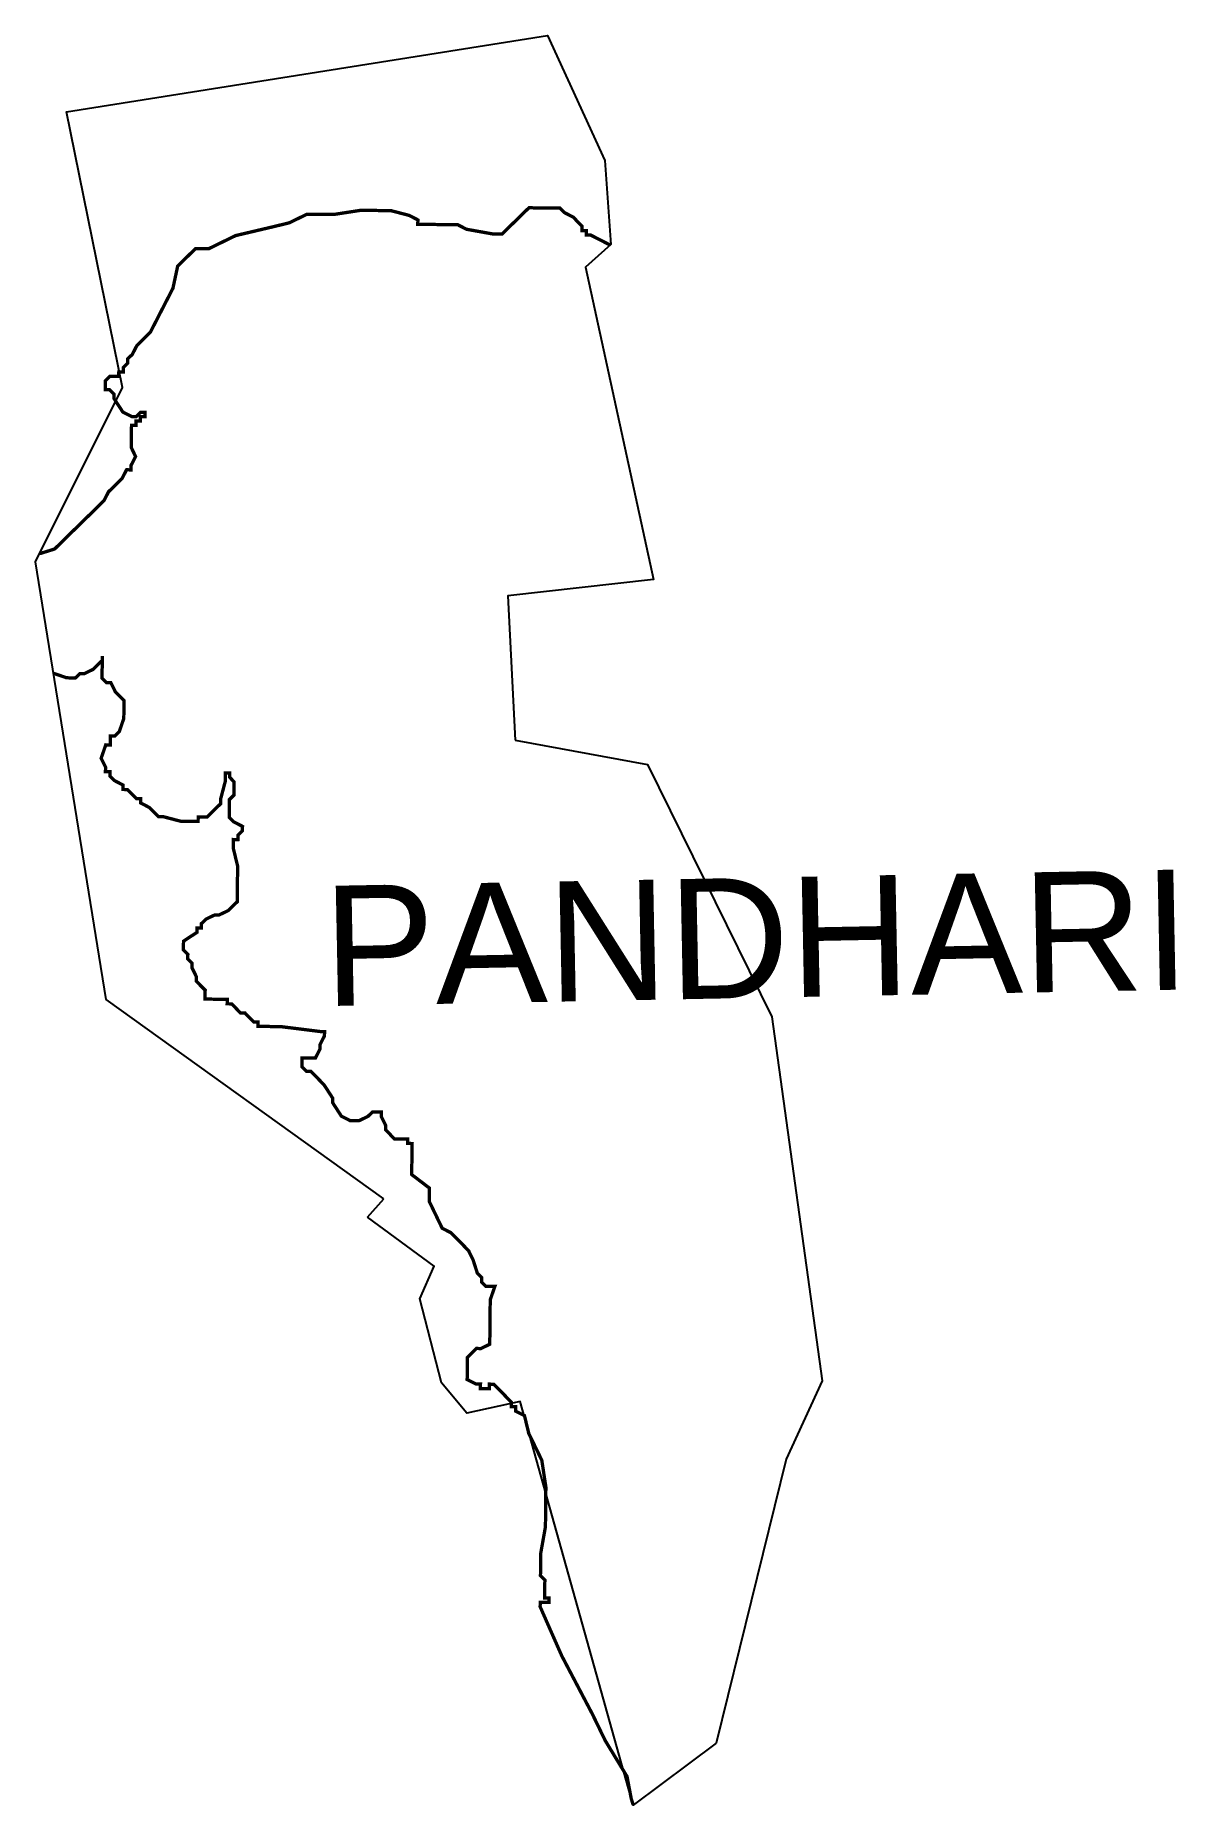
# Model space of a CAD drawing. Header units: metres. Extents: x 297398 to 298430, y 1972227 to 1973830.
import ezdxf

# ---------------------------------------------------------------- set-up
doc = ezdxf.new("R2010")
doc.units = ezdxf.units.M
for name, color, linetype in [('HAZARDS LINE', 1, 'Continuous'), ('village', 3, 'Continuous'), ('VILLAGE NAME', 250, 'Continuous')]:
    doc.layers.add(name, color=color, linetype=linetype)
doc.styles.get("Standard").update_dxf_attribs({"font": 'simplex.shx'})

msp = doc.modelspace()

# ---------------------------------------------------------------- linework, layer by layer
at = {"layer": 'HAZARDS LINE', "lineweight": 18}
for points in [[(297401.7, 1973361.7, 3.01, 3.01, 0), (297403.1, 1973361.7, 3.01, 3.01, 0), (297415.2, 1973365.5, 3.01, 3.01, 0), (297427.4, 1973377.5, 3.01, 3.01, 0), (297443.7, 1973393.4, 3.01, 3.01, 0), (297459.9, 1973409.3, 3.01, 3.01, 0), (297464, 1973417.3, 3.01, 3.01, 0), (297476.2, 1973429.2, 3.01, 3.01, 0), (297480.3, 1973437.2, 3.01, 3.01, 0), (297484.3, 1973437.1, 3.01, 3.01, 0), (297484.4, 1973441.2, 3.01, 3.01, 0), (297488.5, 1973449.2, 3.01, 3.01, 0), (297484.6, 1973457.2, 3.01, 3.01, 0), (297484.6, 1973461.3, 3.01, 3.01, 0), (297484.6, 1973465.3, 3.01, 3.01, 0), (297484.7, 1973469.3, 3.01, 3.01, 0), (297484.7, 1973473.3, 3.01, 3.01, 0), (297484.8, 1973477.3, 3.01, 3.01, 0), (297488.8, 1973477.3, 3.01, 3.01, 0), (297488.8, 1973481.3, 3.01, 3.01, 0), (297492.9, 1973481.3, 3.01, 3.01, 0), (297492.9, 1973485.3, 3.01, 3.01, 0), (297496.9, 1973485.2, 3.01, 3.01, 0), (297497, 1973489.3, 3.01, 3.01, 0), (297492.9, 1973489.3, 3.01, 3.01, 0), (297488.9, 1973485.3, 3.01, 3.01, 0), (297484.9, 1973485.4, 3.01, 3.01, 0), (297476.9, 1973489.5, 3.01, 3.01, 0), (297469, 1973501.6, 3.01, 3.01, 0), (297469, 1973505.7, 3.01, 3.01, 0), (297465, 1973509.7, 3.01, 3.01, 0), (297461, 1973509.8, 3.01, 3.01, 0), (297461.1, 1973513.8, 3.01, 3.01, 0), (297461.1, 1973517.8, 3.01, 3.01, 0), (297465.2, 1973521.8, 3.01, 3.01, 0), (297469.2, 1973521.7, 3.01, 3.01, 0), (297473.2, 1973521.7, 3.01, 3.01, 0), (297473.3, 1973525.7, 3.01, 3.01, 0), (297477.3, 1973525.7, 3.01, 3.01, 0), (297477.3, 1973529.7, 3.01, 3.01, 0), (297481.4, 1973533.7, 3.01, 3.01, 0), (297481.4, 1973537.7, 3.01, 3.01, 0), (297485.5, 1973541.6, 3.01, 3.01, 0), (297489.6, 1973549.6, 3.01, 3.01, 0), (297493.7, 1973553.6, 3.01, 3.01, 0), (297497.7, 1973557.6, 3.01, 3.01, 0), (297501.8, 1973561.6, 3.01, 3.01, 0), (297510, 1973577.6, 3.01, 3.01, 0), (297522.3, 1973601.5, 3.01, 3.01, 0), (297526.6, 1973621.6, 3.01, 3.01, 0), (297534.7, 1973629.5, 3.01, 3.01, 0), (297542.8, 1973637.5, 3.01, 3.01, 0), (297554.9, 1973637.4, 3.01, 3.01, 0), (297579.1, 1973649.2, 3.01, 3.01, 0), (297611.4, 1973656.8, 3.01, 3.01, 0), (297627.5, 1973660.7, 3.01, 3.01, 0), (297643.6, 1973668.5, 3.01, 3.01, 0), (297667.8, 1973668.3, 3.01, 3.01, 0), (297691.9, 1973672, 3.01, 3.01, 0), (297708, 1973671.9, 3.01, 3.01, 0), (297720, 1973671.7, 3.01, 3.01, 0), (297736.1, 1973667.5, 3.01, 3.01, 0), (297744.1, 1973663.4, 3.01, 3.01, 0), (297744, 1973659.4, 3.01, 3.01, 0), (297748, 1973659.4, 3.01, 3.01, 0), (297752.1, 1973659.3, 3.01, 3.01, 0), (297764.1, 1973659.2, 3.01, 3.01, 0), (297768.1, 1973659.1, 3.01, 3.01, 0), (297780.2, 1973659, 3.01, 3.01, 0), (297788.2, 1973654.9, 3.01, 3.01, 0), (297812.3, 1973650.6, 3.01, 3.01, 0), (297820.3, 1973650.5, 3.01, 3.01, 0), (297828.4, 1973658.5, 3.01, 3.01, 0), (297836.5, 1973666.4, 3.01, 3.01, 0), (297844.7, 1973674.4, 3.01, 3.01, 0), (297848.7, 1973674.3, 3.01, 3.01, 0), (297852.7, 1973674.3, 3.01, 3.01, 0), (297856.7, 1973674.2, 3.01, 3.01, 0), (297860.7, 1973674.2, 3.01, 3.01, 0), (297864.8, 1973674.1, 3.01, 3.01, 0), (297868.8, 1973674.1, 3.01, 3.01, 0), (297872.8, 1973674.1, 3.01, 3.01, 0), (297876.8, 1973670, 3.01, 3.01, 0), (297884.8, 1973665.9, 3.01, 3.01, 0), (297888.7, 1973661.8, 3.01, 3.01, 0), (297892.7, 1973657.8, 3.01, 3.01, 0), (297892.7, 1973653.7, 3.01, 3.01, 0), (297896.7, 1973653.7, 3.01, 3.01, 0), (297896.6, 1973649.7, 3.01, 3.01, 0), (297900.7, 1973649.6, 3.01, 3.01, 0), (297908.7, 1973645.5, 3.01, 3.01, 0), (297916.7, 1973641.4, 3.01, 3.01, 0), (297918.7, 1973641.4, 3.01, 3.01, 0)], [(297939.1, 1972228.6, 3.01, 3.01, 0), (297937.3, 1972234.2, 3.01, 3.01, 0), (297933.5, 1972254.3, 3.01, 3.01, 0), (297913.8, 1972286.7, 3.01, 3.01, 0), (297902, 1972311, 3.01, 3.01, 0), (297874.4, 1972363.5, 3.01, 3.01, 0), (297854.8, 1972408, 3.01, 3.01, 0), (297854.9, 1972412, 3.01, 3.01, 0), (297858.9, 1972411.9, 3.01, 3.01, 0), (297862.9, 1972411.9, 3.01, 3.01, 0), (297862.9, 1972415.9, 3.01, 3.01, 0), (297858.9, 1972416, 3.01, 3.01, 0), (297859, 1972424, 3.01, 3.01, 0), (297859, 1972428, 3.01, 3.01, 0), (297859.1, 1972432, 3.01, 3.01, 0), (297855.1, 1972436.1, 3.01, 3.01, 0), (297855.2, 1972440.1, 3.01, 3.01, 0), (297855.2, 1972444.1, 3.01, 3.01, 0), (297855.3, 1972448.2, 3.01, 3.01, 0), (297855.3, 1972452.2, 3.01, 3.01, 0), (297855.3, 1972456.2, 3.01, 3.01, 0), (297859.6, 1972480.3, 3.01, 3.01, 0), (297859.7, 1972488.3, 3.01, 3.01, 0), (297860, 1972516.4, 3.01, 3.01, 0), (297856.3, 1972540.6, 3.01, 3.01, 0), (297844.5, 1972564.9, 3.01, 3.01, 0), (297840.6, 1972581, 3.01, 3.01, 0), (297832.6, 1972585.1, 3.01, 3.01, 0), (297832.7, 1972589.1, 3.01, 3.01, 0), (297828.7, 1972589.2, 3.01, 3.01, 0), (297828.7, 1972593.2, 3.01, 3.01, 0), (297816.8, 1972605.4, 3.01, 3.01, 0), (297812.8, 1972609.4, 3.01, 3.01, 0), (297808.8, 1972609.5, 3.01, 3.01, 0), (297808.8, 1972605.5, 3.01, 3.01, 0), (297804.7, 1972605.5, 3.01, 3.01, 0), (297800.7, 1972605.5, 3.01, 3.01, 0), (297800.8, 1972609.6, 3.01, 3.01, 0), (297796.7, 1972609.6, 3.01, 3.01, 0), (297788.7, 1972613.7, 3.01, 3.01, 0), (297788.8, 1972617.7, 3.01, 3.01, 0), (297788.9, 1972629.8, 3.01, 3.01, 0), (297789, 1972633.8, 3.01, 3.01, 0), (297797.1, 1972641.8, 3.01, 3.01, 0), (297801.1, 1972641.7, 3.01, 3.01, 0), (297809.2, 1972645.6, 3.01, 3.01, 0), (297809.2, 1972649.7, 3.01, 3.01, 0), (297809.3, 1972653.7, 3.01, 3.01, 0), (297809.3, 1972657.7, 3.01, 3.01, 0), (297809.4, 1972665.7, 3.01, 3.01, 0), (297809.5, 1972673.8, 3.01, 3.01, 0), (297809.6, 1972685.8, 3.01, 3.01, 0), (297813.8, 1972697.9, 3.01, 3.01, 0), (297809.8, 1972697.9, 3.01, 3.01, 0), (297805.8, 1972697.9, 3.01, 3.01, 0), (297801.8, 1972702, 3.01, 3.01, 0), (297801.8, 1972706, 3.01, 3.01, 0), (297797.9, 1972710.1, 3.01, 3.01, 0), (297794, 1972722.2, 3.01, 3.01, 0), (297790, 1972730.3, 3.01, 3.01, 0), (297782.1, 1972738.4, 3.01, 3.01, 0), (297778.1, 1972742.5, 3.01, 3.01, 0), (297774.1, 1972746.5, 3.01, 3.01, 0), (297766.1, 1972750.6, 3.01, 3.01, 0), (297758.3, 1972766.8, 3.01, 3.01, 0), (297754.4, 1972774.9, 3.01, 3.01, 0), (297754.4, 1972782.9, 3.01, 3.01, 0), (297754.5, 1972787, 3.01, 3.01, 0), (297738.5, 1972799.2, 3.01, 3.01, 0), (297738.6, 1972807.2, 3.01, 3.01, 0), (297738.7, 1972815.3, 3.01, 3.01, 0), (297738.8, 1972823.3, 3.01, 3.01, 0), (297738.9, 1972827.3, 3.01, 3.01, 0), (297734.8, 1972827.4, 3.01, 3.01, 0), (297734.9, 1972831.4, 3.01, 3.01, 0), (297726.8, 1972831.5, 3.01, 3.01, 0), (297722.8, 1972831.5, 3.01, 3.01, 0), (297718.9, 1972835.6, 3.01, 3.01, 0), (297714.9, 1972839.6, 3.01, 3.01, 0), (297714.9, 1972843.7, 3.01, 3.01, 0), (297711, 1972851.7, 3.01, 3.01, 0), (297711, 1972855.8, 3.01, 3.01, 0), (297707, 1972855.8, 3.01, 3.01, 0), (297703, 1972855.9, 3.01, 3.01, 0), (297698.9, 1972851.9, 3.01, 3.01, 0), (297690.9, 1972848, 3.01, 3.01, 0), (297686.8, 1972848, 3.01, 3.01, 0), (297682.8, 1972848, 3.01, 3.01, 0), (297674.8, 1972852.1, 3.01, 3.01, 0), (297666.9, 1972864.3, 3.01, 3.01, 0), (297667, 1972868.3, 3.01, 3.01, 0), (297659.1, 1972880.5, 3.01, 3.01, 0), (297647.1, 1972892.7, 3.01, 3.01, 0), (297643.1, 1972892.7, 3.01, 3.01, 0), (297639.1, 1972896.8, 3.01, 3.01, 0), (297639.2, 1972900.8, 3.01, 3.01, 0), (297639.2, 1972904.8, 3.01, 3.01, 0), (297651.3, 1972904.7, 3.01, 3.01, 0), (297655.4, 1972912.7, 3.01, 3.01, 0), (297655.4, 1972916.7, 3.01, 3.01, 0), (297659.5, 1972924.7, 3.01, 3.01, 0), (297659.6, 1972928.7, 3.01, 3.01, 0), (297655.6, 1972928.7, 3.01, 3.01, 0), (297619.4, 1972933.2, 3.01, 3.01, 0), (297615.4, 1972933.2, 3.01, 3.01, 0), (297611.4, 1972933.2, 3.01, 3.01, 0), (297607.4, 1972933.3, 3.01, 3.01, 0), (297603.4, 1972933.3, 3.01, 3.01, 0), (297599.4, 1972933.4, 3.01, 3.01, 0), (297599.4, 1972937.4, 3.01, 3.01, 0), (297595.4, 1972937.4, 3.01, 3.01, 0), (297591.4, 1972941.5, 3.01, 3.01, 0), (297587.4, 1972945.6, 3.01, 3.01, 0), (297583.4, 1972945.6, 3.01, 3.01, 0), (297579.4, 1972949.7, 3.01, 3.01, 0), (297575.5, 1972953.7, 3.01, 3.01, 0), (297571.4, 1972953.8, 3.01, 3.01, 0), (297571.5, 1972957.8, 3.01, 3.01, 0), (297567.5, 1972957.9, 3.01, 3.01, 0), (297555.4, 1972958, 3.01, 3.01, 0), (297551.4, 1972958, 3.01, 3.01, 0), (297551.4, 1972962, 3.01, 3.01, 0), (297551.5, 1972966.1, 3.01, 3.01, 0), (297547.5, 1972970.1, 3.01, 3.01, 0), (297543.5, 1972974.2, 3.01, 3.01, 0), (297543.6, 1972978.2, 3.01, 3.01, 0), (297539.6, 1972986.3, 3.01, 3.01, 0), (297539.7, 1972990.3, 3.01, 3.01, 0), (297535.7, 1972994.4, 3.01, 3.01, 0), (297535.8, 1972998.4, 3.01, 3.01, 0), (297531.8, 1973002.5, 3.01, 3.01, 0), (297531.8, 1973006.5, 3.01, 3.01, 0), (297531.9, 1973010.5, 3.01, 3.01, 0), (297544, 1973018.4, 3.01, 3.01, 0), (297544.1, 1973022.4, 3.01, 3.01, 0), (297548.1, 1973022.4, 3.01, 3.01, 0), (297548.1, 1973026.4, 3.01, 3.01, 0), (297552.2, 1973030.4, 3.01, 3.01, 0), (297560.3, 1973034.3, 3.01, 3.01, 0), (297564.3, 1973034.3, 3.01, 3.01, 0), (297572.4, 1973038.2, 3.01, 3.01, 0), (297576.4, 1973042.2, 3.01, 3.01, 0), (297580.5, 1973046.1, 3.01, 3.01, 0), (297580.6, 1973058.2, 3.01, 3.01, 0), (297580.7, 1973066.2, 3.01, 3.01, 0), (297580.8, 1973070.3, 3.01, 3.01, 0), (297580.9, 1973078.3, 3.01, 3.01, 0), (297577, 1973094.4, 3.01, 3.01, 0), (297577.1, 1973098.4, 3.01, 3.01, 0), (297577.1, 1973102.5, 3.01, 3.01, 0), (297581.1, 1973102.4, 3.01, 3.01, 0), (297581.2, 1973106.4, 3.01, 3.01, 0), (297585.2, 1973110.4, 3.01, 3.01, 0), (297585.3, 1973114.4, 3.01, 3.01, 0), (297577.3, 1973118.5, 3.01, 3.01, 0), (297573.3, 1973122.6, 3.01, 3.01, 0), (297573.3, 1973126.6, 3.01, 3.01, 0), (297573.4, 1973130.6, 3.01, 3.01, 0), (297573.5, 1973138.7, 3.01, 3.01, 0), (297577.5, 1973142.7, 3.01, 3.01, 0), (297577.6, 1973146.7, 3.01, 3.01, 0), (297577.6, 1973150.7, 3.01, 3.01, 0), (297577.7, 1973154.7, 3.01, 3.01, 0), (297573.7, 1973158.8, 3.01, 3.01, 0), (297573.7, 1973162.8, 3.01, 3.01, 0), (297569.7, 1973162.8, 3.01, 3.01, 0), (297569.6, 1973154.8, 3.01, 3.01, 0), (297565.4, 1973138.8, 3.01, 3.01, 0), (297565.4, 1973134.8, 3.01, 3.01, 0), (297561.3, 1973130.8, 3.01, 3.01, 0), (297557.3, 1973126.8, 3.01, 3.01, 0), (297553.2, 1973122.8, 3.01, 3.01, 0), (297549.2, 1973122.9, 3.01, 3.01, 0), (297545.2, 1973122.9, 3.01, 3.01, 0), (297545.1, 1973118.9, 3.01, 3.01, 0), (297541.1, 1973118.9, 3.01, 3.01, 0), (297537.1, 1973119, 3.01, 3.01, 0), (297533.1, 1973119, 3.01, 3.01, 0), (297529.1, 1973119.1, 3.01, 3.01, 0), (297513, 1973123.3, 3.01, 3.01, 0), (297509, 1973123.3, 3.01, 3.01, 0), (297501.1, 1973131.4, 3.01, 3.01, 0), (297493.1, 1973135.6, 3.01, 3.01, 0), (297493.1, 1973139.6, 3.01, 3.01, 0), (297489.1, 1973139.6, 3.01, 3.01, 0), (297485.1, 1973143.7, 3.01, 3.01, 0), (297481.1, 1973147.7, 3.01, 3.01, 0), (297477.1, 1973147.8, 3.01, 3.01, 0), (297477.2, 1973151.8, 3.01, 3.01, 0), (297469.2, 1973155.9, 3.01, 3.01, 0), (297465.2, 1973160, 3.01, 3.01, 0), (297465.2, 1973164, 3.01, 3.01, 0), (297461.2, 1973164, 3.01, 3.01, 0), (297461.3, 1973168.1, 3.01, 3.01, 0), (297457.3, 1973176.1, 3.01, 3.01, 0), (297461.5, 1973188.2, 3.01, 3.01, 0), (297465.5, 1973188.1, 3.01, 3.01, 0), (297465.6, 1973192.1, 3.01, 3.01, 0), (297465.6, 1973196.2, 3.01, 3.01, 0), (297469.6, 1973196.1, 3.01, 3.01, 0), (297473.7, 1973200.1, 3.01, 3.01, 0), (297477.8, 1973212.1, 3.01, 3.01, 0), (297477.9, 1973220.1, 3.01, 3.01, 0), (297478, 1973228.2, 3.01, 3.01, 0), (297470.1, 1973236.3, 3.01, 3.01, 0), (297466.1, 1973244.4, 3.01, 3.01, 0), (297462.1, 1973244.4, 3.01, 3.01, 0), (297458.1, 1973248.5, 3.01, 3.01, 0), (297458.2, 1973252.5, 3.01, 3.01, 0), (297458.2, 1973256.5, 3.01, 3.01, 0), (297458.3, 1973260.6, 3.01, 3.01, 0), (297458.3, 1973264.6, 3.01, 3.01, 0), (297458.4, 1973268.6, 3.01, 3.01, 0), (297458.3, 1973264.6, 3.01, 3.01, 0), (297454.2, 1973260.6, 3.01, 3.01, 0), (297450.2, 1973256.6, 3.01, 3.01, 0), (297442.1, 1973252.7, 3.01, 3.01, 0), (297438.1, 1973252.7, 3.01, 3.01, 0), (297434, 1973248.8, 3.01, 3.01, 0), (297430, 1973248.8, 3.01, 3.01, 0), (297426, 1973248.9, 3.01, 3.01, 0), (297414.1, 1973253, 3.01, 3.01, 0)]]:
    msp.add_lwpolyline(points, format="xyseb", dxfattribs=at)
at = {"layer": 'village', "flags": 128}
msp.add_lwpolyline([(297698.5, 1972760.6), (297713.4, 1972777.3)], dxfattribs=at)
at = {"layer": 'village', "color": 3, "true_color": 0x00ff00}
for points in [[(297713.4, 1972777.3, 0), (297461.8, 1972957.8, 0), (297397.8, 1973353.8, 0), (297476.6, 1973511.7, 0), (297426, 1973761.1, 0), (297861.6, 1973830.4, 0), (297913.4, 1973717.1, 0), (297918.8, 1973641, 0), (297896, 1973620.6, 0), (297957.4, 1973338, 0), (297825.6, 1973323, 0), (297832.2, 1973192.5, 0)], [(297832.2, 1973192.5, 0), (297951.9, 1973170.3, 0), (298064.5, 1972942.1, 0), (298110.1, 1972612.6, 0), (298077.7, 1972541.6, 0), (298014.1, 1972284.6, 0), (297939, 1972228.5, 0), (297836.8, 1972593.7, 0), (297788.5, 1972583.1, 0), (297765.4, 1972610.7, 0), (297746, 1972686.6, 0), (297758.9, 1972716.4, 0), (297698.5, 1972760.6, 0)]]:
    msp.add_polyline3d(points, dxfattribs=at)

# ---------------------------------------------------------------- texts
at = {"layer": 'VILLAGE NAME', "insert": (297657.3, 1973060.4), "char_height": 108.748, "attachment_point": 1, "rotation": 1.1028}
msp.add_mtext_dynamic_manual_height_columns('{\\fArial|b0|i0|c0|p34;PANDHARI}', width=1571.314, gutter_width=543.7, heights=[0], dxfattribs=at)

doc.saveas('drawing.dxf')
